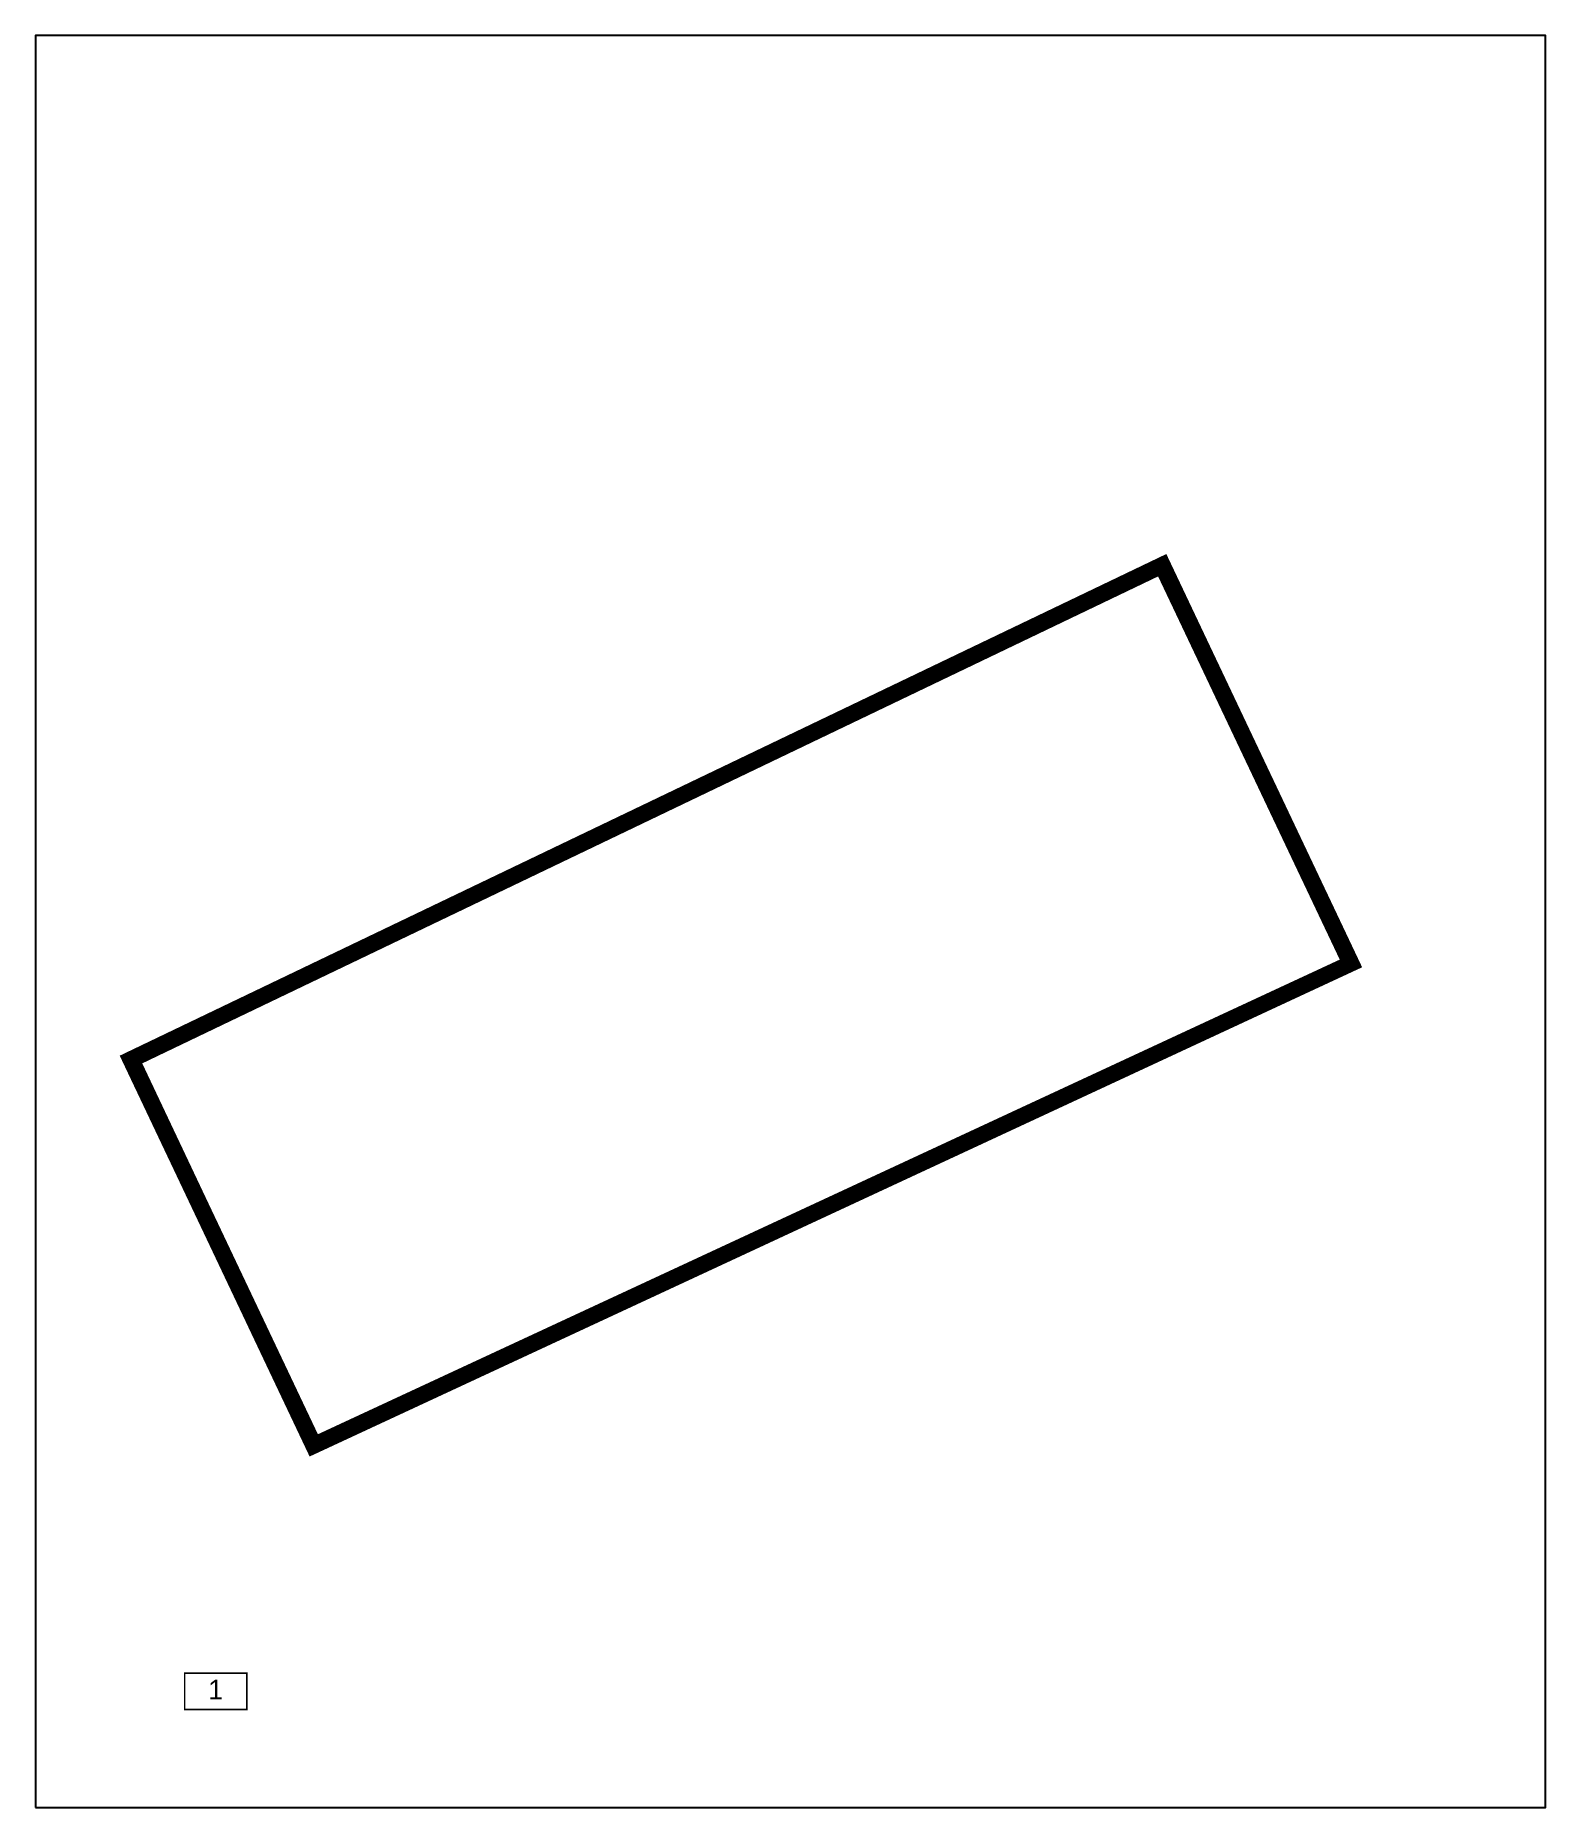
# Model space of a CAD drawing. Extents: x 186031.9 to 186089.4, y 655555.8 to 655623.3.
import ezdxf
from ezdxf.enums import TextEntityAlignment as Align

# ---------------------------------------------------------------- set-up
doc = ezdxf.new("R2010")
doc.units = 0
doc.header["$LTSCALE"] = 10
for name, color, linetype in [('hadpasa', 255, 'Continuous'), ('pgvul1', 253, 'Continuous'), ('pgvul2', 150, 'Continuous')]:
    doc.layers.add(name, color=color, linetype=linetype)
doc.styles.add('STYLE1', font='hebtxt')

# ---------------------------------------------------------------- blocks, each defined once
blk = doc.blocks.new('hadpasa')
at = {"layer": 'hadpasa', "const_width": 0.25}
blk.add_lwpolyline([(-4.82, -2.88), (-4.82, 2.64), (4.65, 2.64), (4.65, -2.88)], close=True, dxfattribs=at)
at = {"style": 'STYLE1'}
blk.add_attdef('PAGE', text='', height=3, dxfattribs=at).set_placement((-0.11, -1.34), align=Align.CENTER)
at = {"style": 'STYLE1', "flags": 1}
for tag, p in [('SIZE', (-1.63, -4.27)), ('SCALE', (-1.59, -5.2)), ('PAGES', (-1.57, -6.31))]:
    blk.add_attdef(tag, p, '', height=0.75, dxfattribs=at)

msp = doc.modelspace()

# ---------------------------------------------------------------- linework, layer by layer
at = {"layer": 'hadpasa'}
msp.add_lwpolyline([(186031.933, 655555.794), (186089.433, 655555.794), (186089.433, 655623.294), (186031.933, 655623.294)], close=True, dxfattribs=at)
at = {"layer": 'pgvul1'}
msp.add_lwpolyline([(186074.71, 655602.74), (186035.94, 655584.15), (186038.37, 655579.02), (186042.66, 655569.96), (186081.65, 655588.09)], close=True, dxfattribs=at)
at = {"layer": 'pgvul2', "const_width": 0.6}
msp.add_lwpolyline([(186074.852, 655603.141), (186035.541, 655584.291), (186038.099, 655578.892), (186042.516, 655569.562), (186082.05, 655587.945)], close=True, dxfattribs=at)

# ---------------------------------------------------------------- block references
at = {"layer": 'hadpasa', "xscale": 0.25, "yscale": 0.25, "zscale": 0.25}
msp.add_blockref('hadpasa', (186038.82, 655560.247), dxfattribs=at).add_auto_attribs({'PAGE': '1'})

doc.saveas('drawing.dxf')
